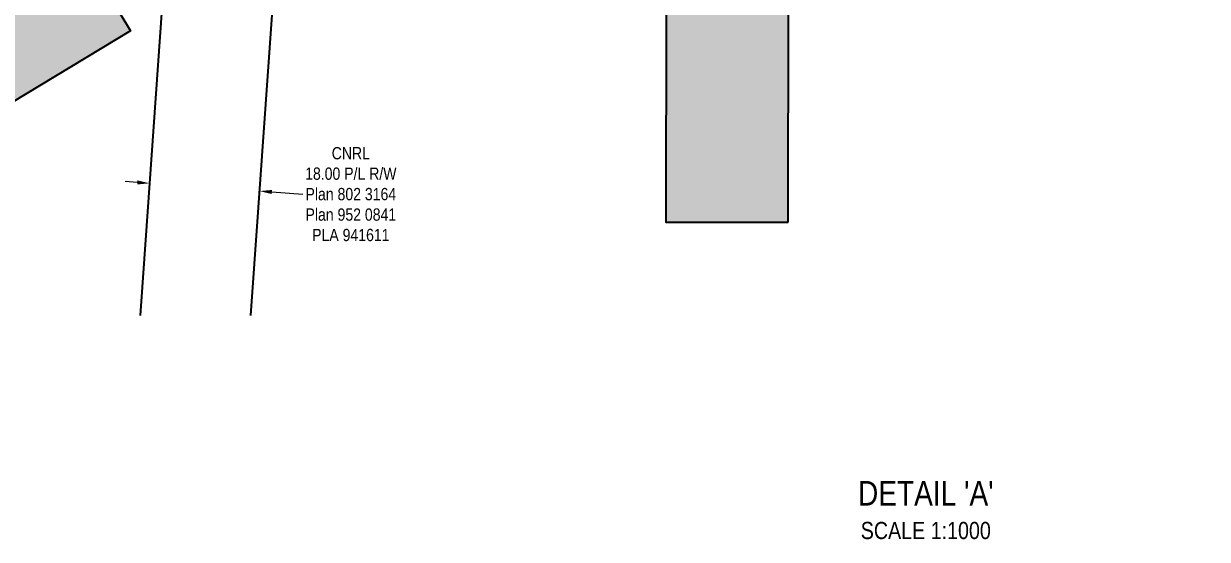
# Model space of a CAD drawing. Extents: x 487965 to 496519, y 6039746 to 6047500.
# Drawn here: x 489907 to 490872, y 6040305 to 6040726 of the extents above; entities that cross this region are included whole.
import ezdxf

# ---------------------------------------------------------------- set-up
doc = ezdxf.new("R2010")
doc.units = 0
doc.header["$LTSCALE"] = 5
doc.header["$PDSIZE"] = 0.5
doc.layers.get('Defpoints').update_dxf_attribs({"color": 9})
for name, color, linetype in [('DETAIL-T', 7, 'Continuous'), ('F-RW', 190, 'Continuous'), ('P-TEMP-H', 41, 'Continuous'), ('P-TEMP_LOG DECK', 46, 'Continuous'), ('P-TEMP_WORKSPACE', 46, 'Continuous')]:
    doc.layers.add(name, color=color, linetype=linetype)
doc.layers.add('F-RW-T', color=190, linetype='Continuous', lineweight=9)
doc.styles.add('80CG', font='ARIALN.TTF', dxfattribs={"height": 10})
doc.dimstyles.new('Compass 5 000', dxfattribs={"dimscale": 5, "dimtxt": 9, "dimasz": 2, "dimexe": 0.2, "dimexo": 0.0625, "dimgap": 0.5, "dimtad": 0, "dimtih": 1, "dimtoh": 1, "dimzin": 0, "dimdsep": 46, "dimtxsty": '80CG', "dimcen": 0.1, "dimse1": 1, "dimse2": 1, "dimclrd": 256, "dimclrt": 256, "dimaunit": 1, "dimadec": 4, "dimazin": 0, "dimtfac": 0.06, "dimtofl": 0, "dimtmove": 0, "dimatfit": 1, "dimfxl": 0.2, "dimtolj": 1, "dimtzin": 0, "dimlwd": -1, "dimarcsym": 0})

# ---------------------------------------------------------------- blocks, each defined once
blk = doc.blocks.new('*D113')
at = {"layer": 'Defpoints', "color": 0, "transparency": 16777216}
for p in [(490012.72, 6040637.81), (490102.45, 6040631.43), (490099.45, 6040589.22)]:
    blk.add_point(p, dxfattribs=at)
at = {"layer": 'F-RW-T', "transparency": 16777216}
for p, q in [((489999.75, 6040596.3), (489989.77, 6040597.01)), ((490109.42, 6040588.51), (490134.76, 6040586.71))]:
    blk.add_line(p, q, dxfattribs=at)
for points in [[(489999.86, 6040597.96), (489999.63, 6040594.64), (490009.72, 6040595.59)], [(490109.54, 6040590.17), (490109.31, 6040586.84), (490099.45, 6040589.22)]]:
    blk.add_solid(points, dxfattribs=at)
at = {"layer": 'F-RW-T', "transparency": 16777216, "insert": (490173.85, 6040586.71), "char_height": 10, "attachment_point": 5, "style": '80CG'}
blk.add_mtext('\\A1;CNRL\\P18.00 P/L R/W\\PPlan 802 3164\\PPlan 952 0841\\PPLA 941611', dxfattribs=at)

msp = doc.modelspace()

# ---------------------------------------------------------------- hatches: boundary and pattern name
at = {"layer": 'P-TEMP-H'}
h = msp.add_hatch(color=256, dxfattribs=at)
h.dxf.hatch_style = 1
h.paths.add_polyline_path([(490530.565, 6040563.795), (490531.067, 6040919.955), (490431.11, 6040913.753), (490430.617, 6040563.936)])
h = msp.add_hatch(color=256, dxfattribs=at)
h.dxf.hatch_style = 1
h.paths.add_polyline_path([(489916.797, 6040848.355), (489994.235, 6040719.981), (489737.486, 6040565.105), (489660.048, 6040693.479)])

# ---------------------------------------------------------------- linework, layer by layer
at = {"layer": 'F-RW', "flags": 128}
for points in [[(491402.318, 6041275.019), (491299.988, 6041275.164), (490490.59, 6041276.305), (490057.893, 6041276.915), (490002.116, 6040487.78)], [(490092.242, 6040487.78), (490144.66, 6041226.819), (490640.441, 6041226.12), (490864.364, 6041225.804), (490864.016, 6041054.253), (490913.976, 6041054.152), (490914.325, 6041225.733), (491200.104, 6041225.33), (491402.247, 6041225.045)]]:
    msp.add_lwpolyline(points, dxfattribs=at)
at = {"layer": 'P-TEMP_LOG DECK'}
msp.add_lwpolyline([(489916.797, 6040848.355), (489994.235, 6040719.981), (489737.486, 6040565.105), (489660.048, 6040693.479)], close=True, dxfattribs=at)
at = {"layer": 'P-TEMP_WORKSPACE'}
msp.add_lwpolyline([(490530.565, 6040563.795), (490531.067, 6040919.955), (490431.11, 6040913.753), (490430.617, 6040563.936)], close=True, dxfattribs=at)

# ---------------------------------------------------------------- texts
at = {"layer": 'DETAIL-T', "color": 3, "insert": (490642.661, 6040329.15), "char_height": 19.98958, "width": 109.65169, "attachment_point": 5, "style": '80CG'}
msp.add_mtext("DETAIL 'A'\\P{\\H0.7x;SCALE 1:1000}", dxfattribs=at)

# ---------------------------------------------------------------- dimensions: what is measured, and where the dimension line sits
at = {"layer": 'F-RW-T'}
dim = msp.add_linear_dim(base=(490099.449, 6040589.215), p1=(490012.72, 6040637.808), p2=(490102.449, 6040631.433), angle=355.936012, text='CNRL\\P18.00 P/L R/W\\PPlan 802 3164\\PPlan 952 0841\\PPLA 941611', dimstyle='Compass 5 000', dxfattribs=at)
dim.commit()
dim.dimension.update_dxf_attribs({"geometry": '*D113', "text_midpoint": (490173.847, 6040586.707), "dimtype": 161})

doc.saveas('drawing.dxf')
